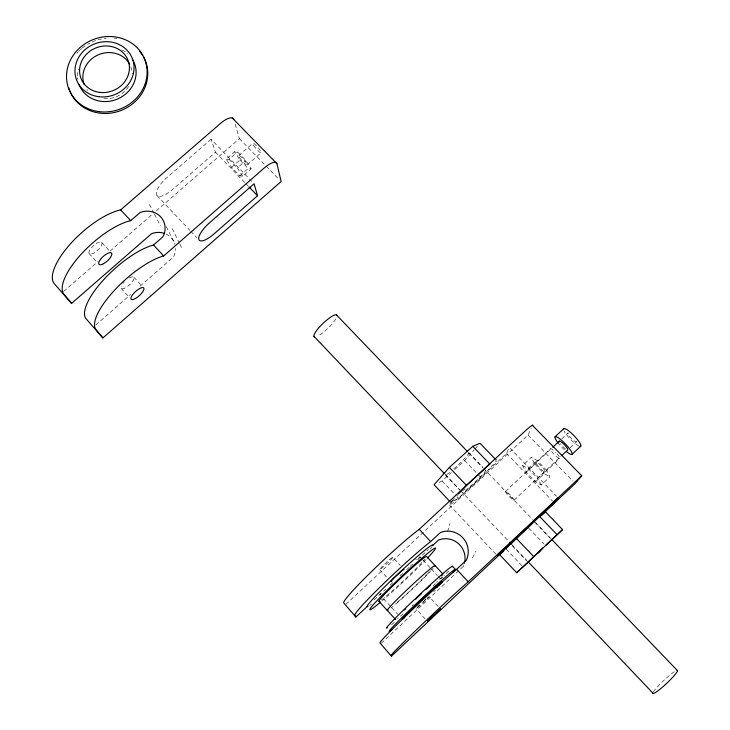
<?xml version="1.0" encoding="UTF-8"?>
<svg xmlns="http://www.w3.org/2000/svg" width="730" height="730" viewBox="0 0 730 730"><rect width="100%" height="100%" fill="white"/><g stroke="black" fill="none" stroke-linecap="round" stroke-linejoin="round"><path stroke-width="0.55" stroke-dasharray="3.65 2.74" d="M447.654 531.504L449.981 523.583M452.299 501.017A18.168 1.305 -43.4 0 0 450.31 504.676A18.168 1.305 -43.4 0 0 460.812 495.953L506.529 453.476L509.23 447.38M345.901 604.294L528.027 435.034L531.303 428.419M381.243 643.294L463.194 566.498L464.079 564.719M472.42 557.857L475.978 551.186M425.043 618.912L416.255 608.738M438.228 606.53L429.185 596.739L416.009 609.085M454.635 469.609L464.663 460.548L474.181 449.863M474.911 449.041L478.57 444.926M453.056 500.023L450.821 502.468L458.513 498.252L481.079 477.712L496.765 460.666M416.949 607.99L421.018 603.966M513.856 500.342A6.15 0.903 46.6 0 0 508.545 493.398A6.15 0.903 46.6 0 0 506.739 493.763A6.15 0.903 46.6 0 0 513.856 500.342L561.051 456.213M570.039 447.809L576.344 441.915M541.277 484.966L537.682 478.387L546.478 470.156L537.024 460.42L531.258 457.464L522.543 465.594L526.202 472.191L535.491 481.8L541.277 484.966L550.009 476.79L546.478 470.156M545.31 471.945L559.828 458.367M535.491 481.8L544.151 473.697L550.009 476.79M374.234 599.914L385.915 589.037M390.085 585.15L393.415 582.038M400.086 575.824L402.586 573.497M406.756 569.61L409.265 567.274M410.096 566.498L414.266 562.611M417.606 559.508L428.446 549.407M522.543 465.594L528.237 468.623L537.024 460.42M535.939 462.282L550.438 448.74M505.561 491.336L551.935 448.047M561.753 438.885L568.059 432.999M526.202 472.191L534.862 464.107L531.258 457.464M495.25 460.374L496.893 458.841M422.743 602.341L423.884 601.283M424.449 600.754L426.028 599.312M439.077 482.366L442.088 480.933L451.286 472.629M239.796 175.83L248.2 168.484L251.193 168.803L245.891 160.527L237.56 151.95L234.668 151.767L226.209 159.131L231.602 167.343L239.796 175.83L242.725 176.213L251.193 168.803M95.785 325.023L130.761 294.391M140.142 286.169L173.411 257.024A18.049 17.027 -24.6 0 0 175.519 248.446M226.209 159.131L229.037 159.368L237.56 151.95M238.746 155.554L252.826 143.29M231.602 167.343L239.997 160.025L234.668 151.767M242.725 176.213L237.359 167.973L245.891 160.527M247.087 164.98L261.148 152.707M211.07 139.293L165.664 178.686A17.064 6.314 -43.7 0 0 156.603 194.946A17.064 6.314 -43.7 0 0 171.148 190.703L215.487 152.214L211.07 139.293L252.534 182.144M63.738 291.361L98.012 261.559M110.002 251.129L152.835 213.89M156.266 210.906L239.367 138.654L234.75 122.75M427.378 598.125L429.185 596.739M239.367 138.654L265.355 165.336M266.149 166.148L279.535 179.89M528.027 435.034L572.858 481.07M239.997 160.025L248.2 168.484M534.862 464.107L544.151 473.697M510.024 448.202L556.534 496.263M229.037 159.368L237.359 167.973M528.237 468.623L537.682 478.387M215.487 152.214L245.088 182.847M245.864 183.659L248.2 186.077M506.529 453.476L552.601 501.163M468.852 452.846L482.594 467.182M468.76 452.919L482.941 467.711M483.725 468.532L532.572 519.477M535.72 522.762L550.694 538.384M534.415 521.813L550.101 538.174M464.663 460.548L481.079 477.712M528.748 528.128L544.078 544.151M445.099 474.363L460.028 490.076M460.812 490.898L508.728 541.341M511.867 544.653L526.795 560.366M445.51 474.947L459.927 490.131M512.287 545.839L526.33 560.631M442.088 480.933L456.168 495.78M456.953 496.61L458.513 498.252M506.228 549.161L522.324 566.152M157.06 195.631L189.891 230.37M190.676 231.2L196.927 237.816M449.406 504.987L495.761 554.043M420.124 556.999L422.369 559.417M423.117 560.22L429.851 567.466M431.348 569.081L437.37 575.55M438.119 576.353L440.373 578.78M101.826 242.57A8.422 3.13 -42 0 1 93.796 253.1A8.422 3.13 -42 0 1 90.776 248.538A8.422 3.13 -42 0 1 101.826 242.57L110.887 252.37M133.873 277.236L142.295 286.352M392.795 557.373A8.97 0.648 -43.1 0 1 382.985 567.237A8.97 0.648 -43.1 0 1 382.903 565.777A8.97 0.648 -43.1 0 1 392.795 557.373L400.223 565.403M89.124 253.602L97.409 262.608M121.116 288.387L129.529 297.53M379.664 569.564L387.082 577.622M383.606 598.828L391.043 606.958M391.791 607.771L397.768 614.304M149.431 204.409L153.948 213.206M154.45 214.182L160.481 225.917M166.312 226.619L173.795 241.511M172.262 228.654L179.471 243.327M179.954 244.304L182.354 249.195M130.862 66.85A24.948 22.812 -21.2 0 1 132.203 73.876M128.58 86.523A24.948 22.812 -21.2 0 1 125.788 90.164M124.702 91.268A24.948 22.812 -21.2 0 1 101.671 98.404M87.71 90.52A24.948 22.812 -21.2 0 1 86.824 89.379M76.878 53.253A40.652 37.184 -21.2 0 1 77.991 52.022M78.566 51.419A40.652 37.184 -21.2 0 1 79.743 50.242M80.355 49.676A40.652 37.184 -21.2 0 1 81.614 48.572M82.262 48.034A40.652 37.184 -21.2 0 1 87.062 44.639M87.792 44.211A40.652 37.184 -21.2 0 1 90.009 42.997M92.308 41.911A40.652 37.184 -21.2 0 1 97.053 40.132M97.866 39.895A40.652 37.184 -21.2 0 1 106.133 38.343M114.473 38.407A40.652 37.184 -21.2 0 1 116.928 38.745M77.727 79.424A29.638 27.101 -21.2 0 1 77.544 77.727M77.462 76.011A29.638 27.101 -21.2 0 1 78.32 69.149M122.083 49.886A29.638 27.101 -21.2 0 1 127.805 53.837M129.301 277.911A8.477 2.874 -42.1 0 1 133.809 279.179A8.477 2.874 -42.1 0 1 125.697 287.666A8.477 2.874 -42.1 0 1 121.153 286.443M122.895 283.514A8.477 2.874 -42.1 0 1 124.273 281.917M166.13 234.093A18.049 17.027 -24.6 0 1 174.908 244.377M485.112 470.448A16.133 1.168 -43.5 0 1 477.575 479.528A16.133 1.168 -43.5 0 1 462.802 492.376M463.395 490.606A16.133 1.168 -43.5 0 1 465.11 488.644M468.277 452.892A16.078 1.433 -43.5 0 1 464.919 458.13A16.078 1.433 -43.5 0 1 452.107 470.394M449.57 472.483A16.078 1.433 -43.5 0 1 445.656 474.299M576.435 441.084A6.105 1.259 46 0 1 571.471 438.511A6.105 1.259 46 0 1 568.533 433.027M565.567 449.014A6.114 1.214 46.1 0 1 560.394 443.712M578.863 446.039A12.209 2.528 46 0 1 564.126 431.029M564.409 449.78A12.218 2.427 46.1 0 1 558.121 443.01M335.791 318.983A15.631 3.477 -43.7 0 1 317.942 335.964M653.386 691.949A16.772 2.044 -43.2 0 1 663.178 681.044A16.772 2.044 -43.2 0 1 675.286 671.144M435.463 589.995A45.196 1.643 -43.2 0 1 433.602 591.793M425.791 599.23A45.196 1.643 -43.2 0 1 424.459 600.489M419.786 604.878A45.196 1.643 -43.2 0 1 417.788 606.73M448.685 570.97A45.169 1.779 -43.2 0 1 444.068 575.797M442.672 577.211A45.169 1.779 -43.2 0 1 441.194 578.698M394.337 622.352A45.169 1.779 -43.2 0 1 390.86 625.236M429.204 571.964A27.658 1.323 -43.2 0 1 428.61 572.621M427.944 573.342A27.658 1.323 -43.2 0 1 394.921 604.276M443.521 574.784A32.841 1.287 -43.2 0 1 443.411 575.003M442.061 576.691A32.841 1.287 -43.2 0 1 438.456 580.551M437.516 581.518A32.841 1.287 -43.2 0 1 436.494 582.549M435.418 583.635A32.841 1.287 -43.2 0 1 433.091 585.953M413.399 604.659A32.841 1.287 -43.2 0 1 411.994 605.946M403.179 613.811A32.841 1.287 -43.2 0 1 397.959 618.182M397.357 618.639A32.841 1.287 -43.2 0 1 396.846 619.013M433.127 568.314A32.786 1.569 -43.2 0 1 431.786 569.811M430.992 570.659A32.786 1.569 -43.2 0 1 393.853 605.672M392.859 606.502A32.786 1.569 -43.2 0 1 391.088 607.935M431.996 546.761A44.986 2.674 -43.2 0 1 430.125 549.152M371.588 604.102A44.986 2.674 -43.2 0 1 369.736 605.426M368.988 605.909A44.986 2.674 -43.2 0 1 368.349 606.283M418.856 557.492A27.594 1.643 -43.2 0 1 419.933 557.601M419.047 558.833A27.594 1.643 -43.2 0 1 418.6 559.381M380.558 594.567A27.594 1.643 -43.2 0 1 380.111 594.001M380.366 593.618A27.594 1.643 -43.2 0 1 380.695 593.171M415.717 559.801A27.594 1.643 -43.2 0 1 416.483 559.198M426.156 559.463A45.014 2.546 -43.2 0 1 382.264 600.68M424.778 559.344A32.731 1.852 -43.2 0 1 423.464 560.859M421.821 562.638A32.731 1.852 -43.2 0 1 383.67 598.217M382.812 598.892A32.731 1.852 -43.2 0 1 381.334 599.996M452.637 500.652A18.168 1.305 -43.4 0 1 454.133 499.046M454.544 498.617A18.168 1.305 -43.4 0 1 454.973 498.179M457.254 495.862A18.168 1.305 -43.4 0 1 457.737 495.387M458.23 494.894A18.168 1.305 -43.4 0 1 458.732 494.402M463.869 564.911A19.381 19.099 46.8 0 1 463.659 565.449M463.431 565.978A19.381 19.099 46.8 0 1 463.194 566.498M557.045 453.731A6.725 1.287 46.2 0 1 558.277 457.947A6.725 1.287 46.2 0 1 550.584 449.662A6.725 1.287 46.2 0 1 555.849 452.436M253.702 145.48A6.314 1.131 49.5 0 0 260.884 152.853A6.314 1.131 49.5 0 0 256.385 145.644A6.314 1.131 49.5 0 0 253.702 145.48M239.668 157.716A6.324 1.049 49.4 0 0 246.831 165.108A6.324 1.049 49.4 0 0 242.251 157.972A6.324 1.049 49.4 0 0 239.668 157.716M536.842 464.408A6.734 1.195 46.3 0 0 544.972 472.045A6.734 1.195 46.3 0 0 540.063 464.864A6.734 1.195 46.3 0 0 536.842 464.408"/><path stroke-width="1.09" d="M532.389 425.252L581.701 475.741L575.222 483.488L541.268 515.389M495.241 459.079L480.039 443.283L472.766 446.313L449.361 467.41L434.067 484.747L450.063 501.665M459.006 493.507L466.452 485.359L489.839 464.088L472.766 446.313M528.283 561.863L527.89 562.273L542.983 547.902M528.721 561.653L516.731 572.749L499.512 554.535L516.11 538.12L539.461 516.329L545.374 511.721L562.565 529.578L550.447 541.131M542.207 514.851L544.58 512.506M549.964 541.477L551.661 539.817L545.867 545.191M516.731 572.749L562.565 529.578M538.156 552.683L539.68 551.25M537.572 553.322L540.784 550.292M499.867 554.28L391.408 656.188L379.928 642.884A57.579 2.017 -43.2 0 1 409.156 612.78A57.579 2.017 -43.2 0 1 456.597 569.345L466.297 560.257A20.331 20.029 44.6 0 0 440.327 532.572L430.645 541.578A57.268 3.486 -43.2 0 0 382.967 584.237A57.268 3.486 -43.2 0 0 354.807 615.171L355.884 617.005L367.564 606.128M391.408 656.188L391.189 655.294A57.716 1.341 -43.3 0 1 420.891 625.564A57.716 1.341 -43.3 0 1 468.222 581.783L581.701 475.741M511.511 542.837L506.72 547.327M535.3 520.499L554.161 502.778L558.112 497.887L497.303 555.676L502.596 551.132M506.492 548.057L508.153 546.505M561.881 455.438L567.675 450.018A6.114 1.214 46.1 0 0 563.679 443.968A6.114 1.214 46.1 0 0 559.335 441.924M572.083 454.297L580.761 446.176M432.616 545.52L438.447 540.081A19.381 19.099 46.8 0 1 464.399 563.25M555.01 436.841L563.669 428.765M552.765 447.28L559.39 441.093M355.884 617.005L343.73 602.953A57.141 4.134 -43.1 0 1 371.415 571.654A57.141 4.134 -43.1 0 1 419.202 529.332L522.361 433.538A16.297 1.177 -43.7 0 1 532.708 425.581M505.269 548.677L505.744 548.239M504.339 549.535L503.445 550.356M532.836 523.054L510.726 544.197L511.192 543.896M257.544 195.75L212.996 234.804A17.219 5.63 -43.6 0 1 198.87 239.677A17.219 5.63 -43.6 0 1 208.47 223.736L254.104 183.759L257.544 195.75L248.976 186.88M164.679 233.481A18.049 17.027 -24.6 0 0 151.557 233.691L71.576 303.388L64.103 294.537A53.737 19.436 -42 0 1 80.647 254.779A53.737 19.436 -42 0 1 130.716 220.652L140.087 212.521A18.88 17.739 -24.3 0 1 160.582 216.746A18.88 17.739 -24.3 0 1 162.89 236.83L153.501 245.024A54.011 18.296 -42.1 0 0 103.587 279.782A54.011 18.296 -42.1 0 0 86.204 318.919L102.912 337.954L281.114 181.514L276.962 163.739L232.277 117.986M102.912 337.954L96.104 329.832A54.13 17.785 -42.2 0 1 113.853 290.969A54.13 17.785 -42.2 0 1 163.703 255.938L264.087 168.119A15.44 5.055 -44.8 0 1 276.962 163.739M71.576 303.388L54.349 283.778A53.618 19.938 -42 0 1 70.527 243.747A53.618 19.938 -42 0 1 120.669 209.893L220.551 123.379A15.294 5.667 -45 0 1 233.819 119.574M499.512 554.535L503.709 551.177M539.461 516.329L557.008 534.597M336.411 314.858L467.182 451.268M533.356 520.298L534.935 521.941M551.479 539.205L677.522 670.688M449.361 467.41L466.452 485.359M516.11 538.12L533.676 556.57M313.927 336.265L444.315 473.533M509.513 542.171L511.082 543.823M528.365 562.018L653.259 693.5M120.669 209.893L130.716 220.652M153.501 245.024L163.703 255.938M419.202 529.332L430.645 541.578M456.597 569.345L468.222 581.783M452.481 566.252L455.31 569.281M442.763 573.835L426.639 556.525A32.731 1.852 -43.2 0 0 399.821 579.118A32.731 1.852 -43.2 0 0 379.372 601.228M378.861 601.228L395.642 619.597M143.6 57.123A40.652 37.184 -21.2 0 1 121.691 110.221A40.652 37.184 -21.2 0 1 68.684 87.609M139.631 51.337A40.652 37.184 -21.2 0 1 142.414 55.106M84.133 84.324A24.948 22.812 -21.2 0 1 98.139 54.869A24.948 22.812 -21.2 0 1 129.675 64.24M132.221 59.057A29.638 27.101 -21.2 0 1 118.789 98.441A29.638 27.101 -21.2 0 1 78.977 84.379M558.121 443.01A12.218 2.427 46.1 0 1 557.893 437.535A12.218 2.427 46.1 0 1 570.997 450.921A12.218 2.427 46.1 0 1 566.599 451.678M563.606 429.632A12.209 2.528 46 0 1 573.67 435.317A12.209 2.528 46 0 1 580.076 446.413M314.557 336.913A15.631 3.477 -43.7 0 1 323.135 323.271A15.631 3.477 -43.7 0 1 336.977 315.57M677.093 670.359A16.772 2.044 -43.2 0 1 666.718 683.317A16.772 2.044 -43.2 0 1 652.903 693.108M391.846 629.689A45.196 1.643 -43.2 0 1 421.995 598.299A45.196 1.643 -43.2 0 1 453.157 572.128M404.685 617.498A27.731 1.013 -43.2 0 1 421.575 599.613A27.731 1.013 -43.2 0 1 440.92 583.407M440.382 583.991A27.731 1.013 -43.2 0 1 438.347 586.108M437.544 586.929A27.731 1.013 -43.2 0 1 436.686 587.796M387.274 627.882A45.169 1.779 -43.2 0 1 418.071 596.1A45.169 1.779 -43.2 0 1 452.272 566.745M404.429 609.988A32.841 1.287 -43.2 0 1 405.652 608.774M415.498 599.239A32.841 1.287 -43.2 0 1 421.63 593.472M426.165 589.283A32.841 1.287 -43.2 0 1 430.445 585.396M441.65 575.778A32.841 1.287 -43.2 0 1 442.197 575.368M388.059 610.161A32.786 1.569 -43.2 0 1 409.895 587.029A32.786 1.569 -43.2 0 1 434.788 566.252M367.455 606.676A44.986 2.674 -43.2 0 1 398.854 573.178A44.986 2.674 -43.2 0 1 432.635 545.721M380.722 601.985A45.014 2.546 -43.2 0 1 378.131 599.485A45.014 2.546 -43.2 0 1 424.404 556.032A45.014 2.546 -43.2 0 1 427.524 558.03M403.06 569.856A8.988 0.547 -43.2 0 1 403.699 569.829M391.7 581.189A8.988 0.547 -43.2 0 1 391.034 581.627M390.997 581.272A8.988 0.547 -43.2 0 1 395.642 576.417A8.988 0.547 -43.2 0 1 402.02 570.668M427.57 621.038L440.491 608.975L427.57 621.038M99.216 111.663A40.752 37.267 -21.2 0 0 144.896 59.732A40.752 37.267 -21.2 0 0 76.322 51.319A40.752 37.267 -21.2 0 0 99.216 111.663M99.727 92.391A25.203 23.022 -21.2 0 0 128.069 60.362A25.203 23.022 -21.2 0 0 85.684 55.069A25.203 23.022 -21.2 0 0 99.727 92.391M98.879 96.716A29.866 27.284 -21.2 0 0 132.431 58.728A29.866 27.284 -21.2 0 0 82.198 52.487A29.866 27.284 -21.2 0 0 98.879 96.716M135.543 298.442A8.495 2.792 -42.2 0 0 143.819 288.003A8.495 2.792 -42.2 0 0 132.924 294.309A8.495 2.792 -42.2 0 0 135.543 298.442M103.55 263.694A8.441 3.048 -42 0 0 111.635 253.182A8.441 3.048 -42 0 0 100.621 259.232A8.441 3.048 -42 0 0 103.55 263.694"/></g></svg>
